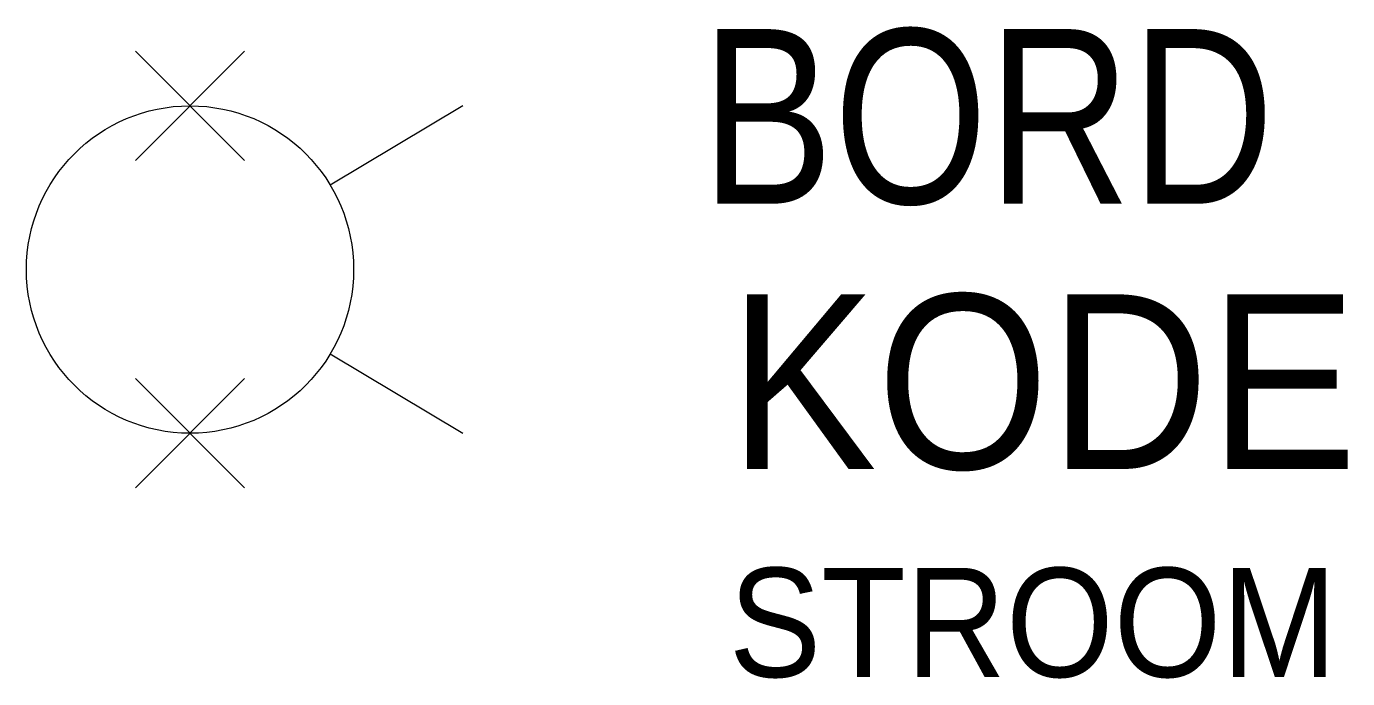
# Model space of a CAD drawing. Extents: x 112 to 136.2, y 181.5 to 193.5.
import ezdxf

# ---------------------------------------------------------------- set-up
doc = ezdxf.new("R2010")
doc.units = 0
doc.header["$PDMODE"] = 3
doc.linetypes.add('DASHED', pattern=[0])
for name, color, linetype in [('1', 8, 'CONTINUOUS'), ('11', 30, 'DASHED'), ('12', 30, 'DASHED'), ('C', 7, 'CONTINUOUS')]:
    doc.layers.add(name, color=color, linetype=linetype)

msp = doc.modelspace()

# ---------------------------------------------------------------- linework, layer by layer
at = {"layer": '1', "color": 0}
for p, q in [((120, 192), (117.572, 190.543)), ((117.572, 187.457), (120, 186))]:
    msp.add_line(p, q, dxfattribs=at)
msp.add_circle((115, 189), 3, dxfattribs=at)
at = {"layer": 'C', "color": 0}
for p in [(115, 192), (115, 186)]:
    msp.add_point(p, dxfattribs=at)

# ---------------------------------------------------------------- texts
at = {"layer": '1', "color": 0, "width": 0.95}
msp.add_attdef('STROOM', (124.88, 181.533), '', height=2, dxfattribs=at)
at = {"layer": '11', "color": 0, "width": 0.85}
msp.add_attdef('BORD', (124.374, 190.206), '', height=3.2, dxfattribs=at)
at = {"layer": '12', "color": 0, "width": 0.95}
msp.add_attdef('KODE', (124.88, 185.345), '-T', height=3.2, dxfattribs=at)

doc.saveas('drawing.dxf')
